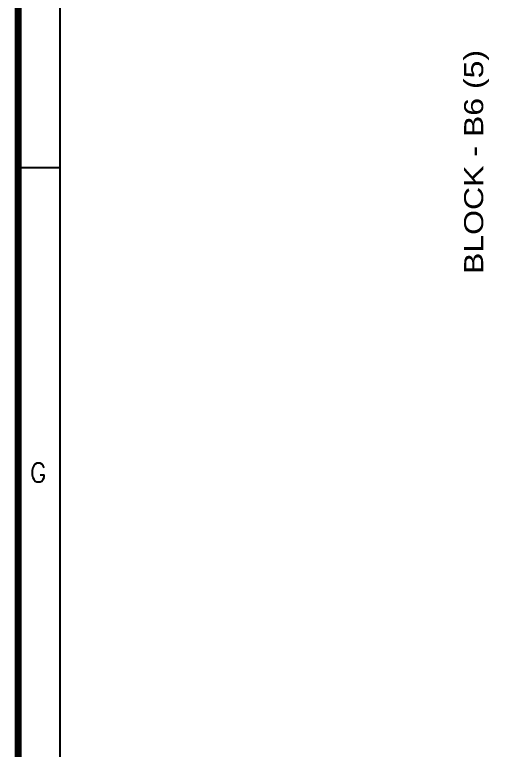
# Model space of a CAD drawing. Extents: x 7897917 to 8423973, y -6487334 to -6173396.
# Drawn here: x 7897917 to 7913104, y -6456030 to -6432919 of the extents above; entities that cross this region are included whole.
import ezdxf
from ezdxf.enums import TextEntityAlignment as Align

# ---------------------------------------------------------------- set-up
doc = ezdxf.new("R2010")
doc.units = 0
doc.header["$LTSCALE"] = 600
doc.header["$MEASUREMENT"] = 0
doc.layers.add('BLOCKS-PROP', color=2, linetype='CONTINUOUS')
doc.layers.add('TITLE', color=7, linetype='CONTINUOUS')
doc.styles.add('ARIAL', font='arial.ttf')
doc.styles.add('ROMANS', font='romans.shx')

# ---------------------------------------------------------------- blocks, each defined once
blk = doc.blocks.new('A$C66962185')
at = {"layer": 'TITLE'}
blk.add_line((2.142, -141176.034), (2.142, -140930.66), dxfattribs=at)
at = {"layer": 'TITLE', "color": 0}
blk.add_line((-0.153, -141115.838), (2.142, -141115.838), dxfattribs=at)
at = {"layer": 'TITLE', "color": 7, "const_width": 0.355}
blk.add_lwpolyline([(363, -140928.365), (363, -141178.329), (0, -141178.329), (0, -140928.365)], close=True, dxfattribs=at)
at = {"layer": 'TITLE', "color": 0, "style": 'ROMANS'}
blk.add_text('G', height=0.952, dxfattribs=at).set_placement((1.019, -141131.436), align=Align.MIDDLE)

msp = doc.modelspace()

# ---------------------------------------------------------------- block references
at = {"layer": 'TITLE', "xscale": 614.4175770664588, "yscale": 614.4175710082054, "zscale": 614.4175728063115}
msp.add_blockref('A$C66962185', (7898025.611, 80266328.743), dxfattribs=at)

# ---------------------------------------------------------------- texts
at = {"layer": 'BLOCKS-PROP', "color": 10, "style": 'ARIAL', "width": 1.2}
msp.add_text('BLOCK - B6 (5)', height=600, rotation=90, dxfattribs=at).set_placement((7912631.117, -6437545.745, -3.722), align=Align.CENTER)

doc.saveas('drawing.dxf')
